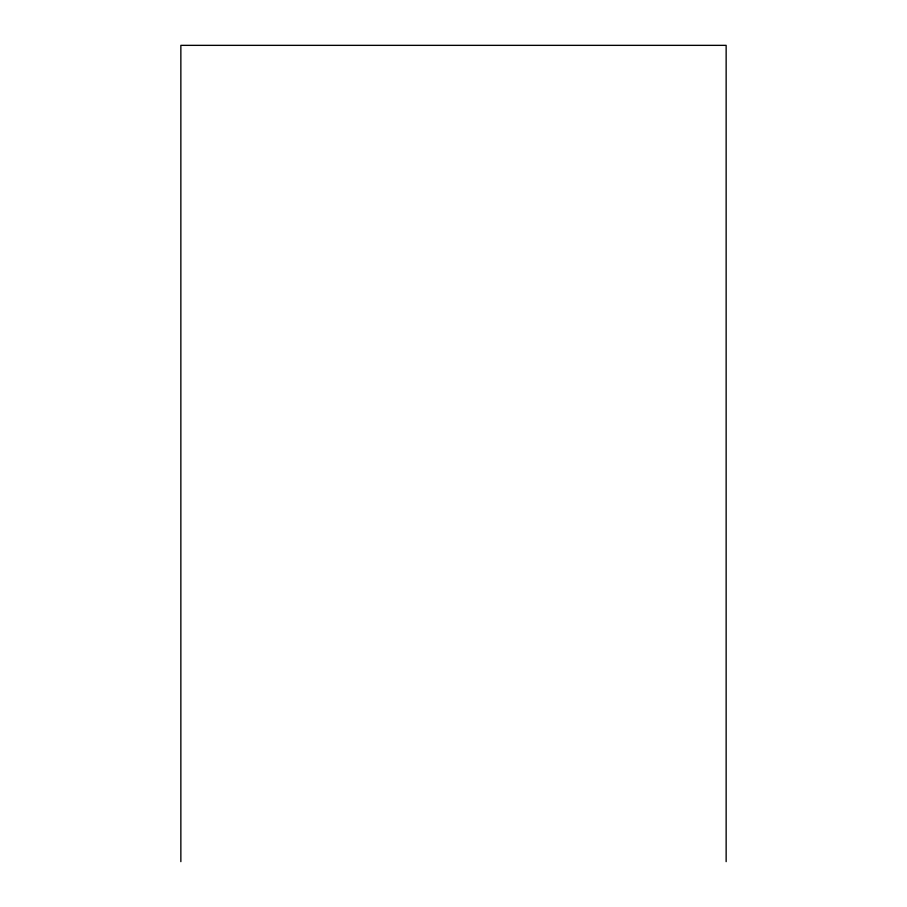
<?xml version="1.0" encoding="UTF-8"?>
<svg xmlns="http://www.w3.org/2000/svg" width="907" height="907" viewBox="0 0 907 907"><rect width="100%" height="100%" fill="white"/><g stroke="black" fill="none" stroke-linecap="round" stroke-linejoin="round"><path stroke-width="1.36" d="M726.144 861.65L726.144 45.35L180.856 45.35L180.856 861.65"/></g></svg>
